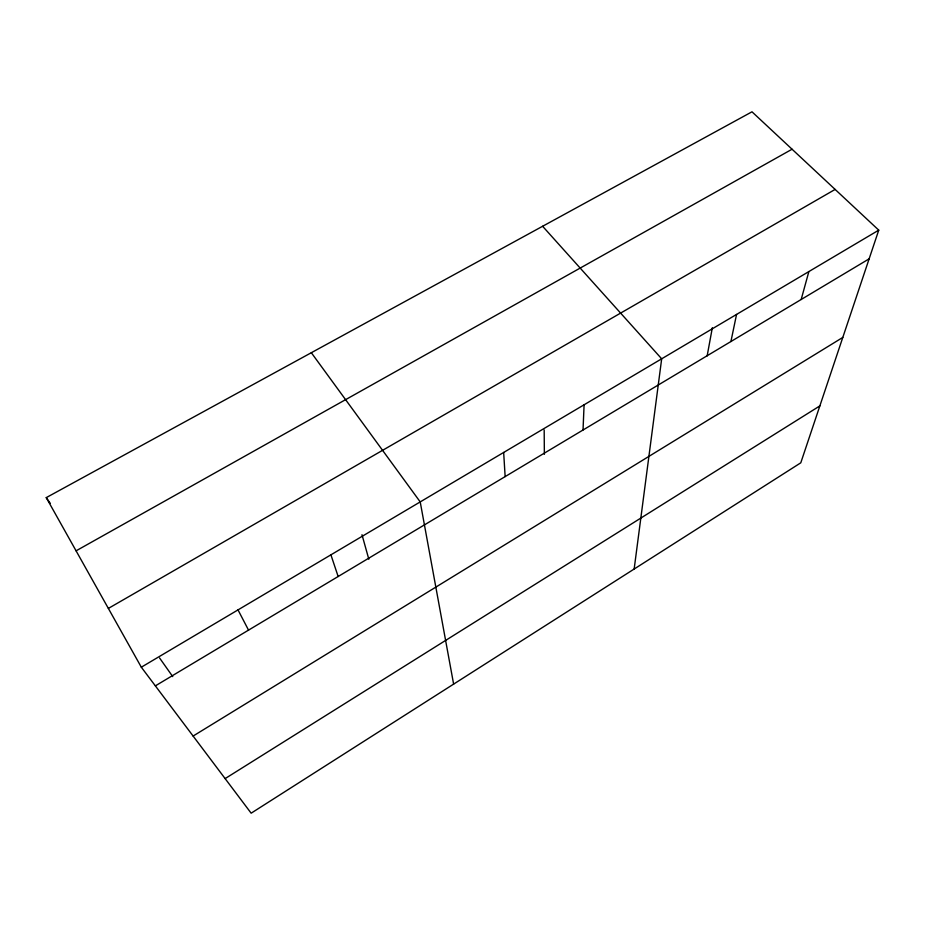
<?xml version="1.0" encoding="UTF-8"?>
<svg xmlns="http://www.w3.org/2000/svg" width="925" height="925" viewBox="0 0 925 925"><rect width="100%" height="100%" fill="white"/><g stroke="black" fill="none" stroke-linecap="round" stroke-linejoin="round"><path stroke-width="1.39" d="M583.028 430.009L584.091 404.792M634.157 569.037L661.676 358.808L542.617 226.267M707.151 355.905L712.331 327.739M730.923 341.533L736.554 314.431M801.177 299.492L808.866 271.568M878.75 230.152L800.784 462.812L251.149 813.191L141.317 667.202L46.25 497.627L751.99 111.809L878.75 230.152L141.317 667.202M225.133 778.596L819.851 405.902M193.117 736.046L842.802 337.428M155.365 685.864L869.142 258.838M108.364 608.419L835.125 189.428M76.081 550.826L792.066 149.226M311.332 352.714L420.216 501.917L453.62 684.118M46.25 497.627L50.274 503.327M159.574 657.976L172.732 676.591M238.014 609.899L248.536 630.133M330.907 554.838L338.157 576.518M361.987 534.708L368.821 559.232M503.663 452.464L505.142 476.606M544.178 429.905L544.363 454.325"/></g></svg>
